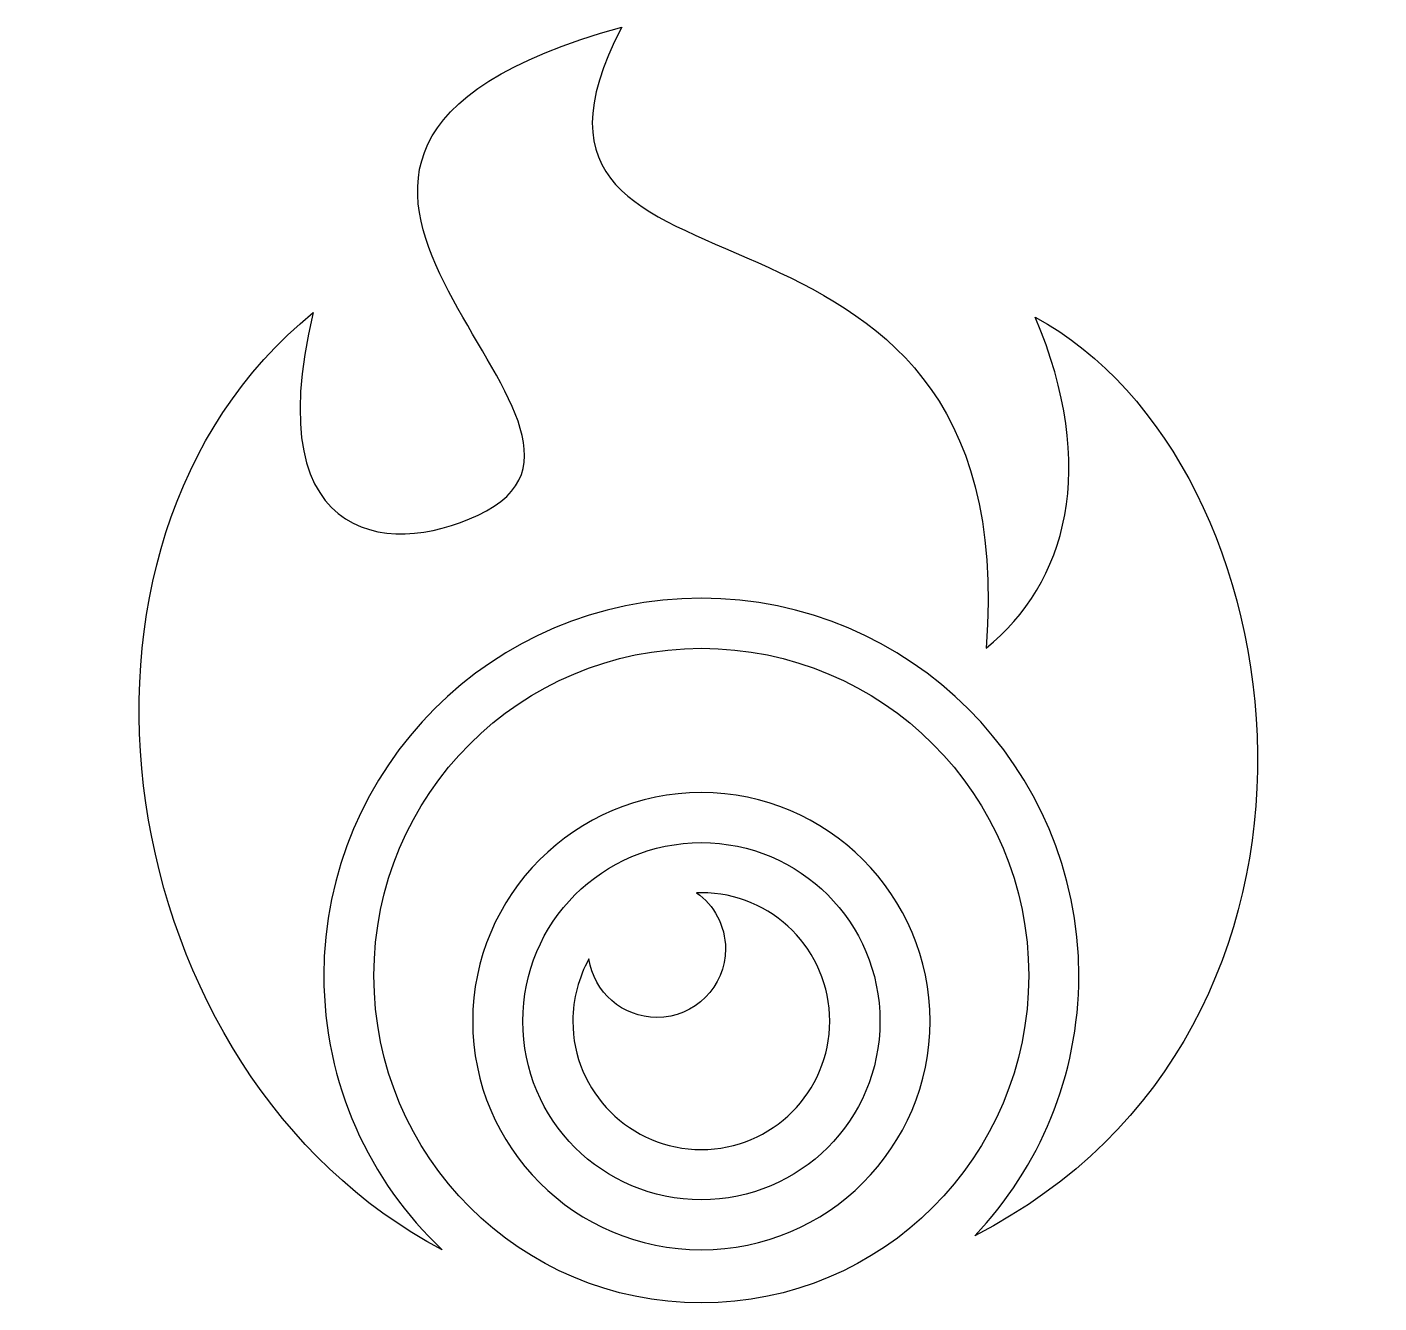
# Model space of a CAD drawing. Header units: centimetres. Extents: x -10.2 to 11, y -10 to 10.
import ezdxf

# ---------------------------------------------------------------- set-up
doc = ezdxf.new("R2010")
doc.units = ezdxf.units.CM
doc.header["$MEASUREMENT"] = 0
doc.layers.add('Layer 1', color=7, linetype='Continuous')

msp = doc.modelspace()

# ---------------------------------------------------------------- linework, layer by layer
at = {"layer": 'Layer 1'}
for points, knots in [([(-0.88156, 10.04255), (-8.22554, 8.00449), (-0.27586, 3.90686), (-3.00573, 2.43647), (-3.00573, 2.43647), (-4.38867, 1.69178), (-6.63344, 1.80193), (-5.73218, 5.55167), (-5.73218, 5.55167), (-10.231, 1.89474), (-8.92282, -6.43736), (-3.7042, -9.18604), (-3.7042, -9.18604), (-4.84919, -8.10342), (-5.56486, -6.5712), (-5.56486, -4.87437), (-5.56486, -4.87437), (-5.56486, -1.60112), (-2.90288, 1.06077), (0.37028, 1.06077), (0.37028, 1.06077), (3.64357, 1.06077), (6.30542, -1.60121), (6.30542, -4.87437), (6.30542, -4.87437), (6.30542, -6.45778), (5.6826, -7.89815), (4.66888, -8.9634), (4.66888, -8.9634), (11.02385, -5.71815), (9.85145, 3.201), (5.61766, 5.48052), (5.61766, 5.48052), (6.628, 3.11178), (6.10483, 1.29071), (4.84936, 0.27531), (4.84936, 0.27531), (5.46666, 8.35929), (-3.43694, 5.10178), (-0.88156, 10.0426), (-0.88156, 10.0426), (-0.88156, 10.0426), (-0.88156, 10.04255), (-0.88156, 10.04255)], [0, 0, 0, 0, 0.08333333, 0.08333333, 0.08333333, 0.08333333, 0.16666667, 0.16666667, 0.16666667, 0.16666667, 0.25, 0.25, 0.25, 0.25, 0.33333333, 0.33333333, 0.33333333, 0.33333333, 0.41666667, 0.41666667, 0.41666667, 0.41666667, 0.5, 0.5, 0.5, 0.5, 0.58333333, 0.58333333, 0.58333333, 0.58333333, 0.66666667, 0.66666667, 0.66666667, 0.66666667, 0.75, 0.75, 0.75, 0.75, 0.83333333, 0.83333333, 0.83333333, 0.83333333, 1, 1, 1, 1]), ([(0.37023, 0.27283), (-2.47708, 0.27283), (-4.77679, -2.02701), (-4.77679, -4.87436), (-4.77679, -4.87436), (-4.77679, -7.72171), (-2.47695, -10.02147), (0.37023, -10.02147), (0.37023, -10.02147), (3.21754, -10.02147), (5.51742, -7.72171), (5.51742, -4.87436), (5.51742, -4.87436), (5.51742, -2.02709), (3.21758, 0.27279), (0.37027, 0.27279), (0.37027, 0.27279), (0.37027, 0.27279), (0.37023, 0.27283), (0.37023, 0.27283)], [0, 0, 0, 0, 0.16666667, 0.16666667, 0.16666667, 0.16666667, 0.33333333, 0.33333333, 0.33333333, 0.33333333, 0.5, 0.5, 0.5, 0.5, 0.66666667, 0.66666667, 0.66666667, 0.66666667, 1, 1, 1, 1]), ([(0.37023, -1.99505), (2.35141, -1.99505), (3.96644, -3.61008), (3.96644, -5.59122), (3.96644, -5.59122), (3.96644, -7.57236), (2.35141, -9.18604), (0.37027, -9.18604), (0.37027, -9.18604), (-1.61078, -9.18604), (-3.22455, -7.57236), (-3.22455, -5.59122), (-3.22455, -5.59122), (-3.22455, -3.61008), (-1.61078, -1.99514), (0.37027, -1.99514), (0.37027, -1.99514), (0.37027, -1.99514), (0.37023, -1.99505), (0.37023, -1.99505)], [0, 0, 0, 0, 0.16666667, 0.16666667, 0.16666667, 0.16666667, 0.33333333, 0.33333333, 0.33333333, 0.33333333, 0.5, 0.5, 0.5, 0.5, 0.66666667, 0.66666667, 0.66666667, 0.66666667, 1, 1, 1, 1]), ([(0.37023, -2.78309), (-1.18492, -2.78309), (-2.43647, -4.03598), (-2.43647, -5.59122), (-2.43647, -5.59122), (-2.43647, -7.14637), (-1.18492, -8.398), (0.37023, -8.398), (0.37023, -8.398), (1.92547, -8.398), (3.17841, -7.14645), (3.17841, -5.59122), (3.17841, -5.59122), (3.17841, -4.03607), (1.92552, -2.78309), (0.37028, -2.78309), (0.37028, -2.78309), (0.37028, -2.78309), (0.37023, -2.78309), (0.37023, -2.78309)], [0, 0, 0, 0, 0.16666667, 0.16666667, 0.16666667, 0.16666667, 0.33333333, 0.33333333, 0.33333333, 0.33333333, 0.5, 0.5, 0.5, 0.5, 0.66666667, 0.66666667, 0.66666667, 0.66666667, 1, 1, 1, 1]), ([(0.37023, -3.56977), (1.48557, -3.56977), (2.38906, -4.47457), (2.38906, -5.58987), (2.38906, -5.58987), (2.38906, -6.70521), (1.48557, -7.60866), (0.37027, -7.60866), (0.37027, -7.60866), (-0.74495, -7.60866), (-1.64979, -6.70521), (-1.64979, -5.58987), (-1.64979, -5.58987), (-1.64979, -5.23524), (-1.55744, -4.9019), (-1.39678, -4.61212), (-1.39678, -4.61212), (-1.31919, -5.13222), (-0.87111, -5.53193), (-0.32938, -5.53193), (-0.32938, -5.53193), (0.26688, -5.53193), (0.74982, -5.04759), (0.74982, -4.45138), (0.74982, -4.45138), (0.74982, -4.08789), (0.57061, -3.76674), (0.29525, -3.57112), (0.29525, -3.57112), (0.32013, -3.57019), (0.34522, -3.56977), (0.37031, -3.56977), (0.37031, -3.56977), (0.37031, -3.56977), (0.37023, -3.56977), (0.37023, -3.56977)], [0, 0, 0, 0, 0.1, 0.1, 0.1, 0.1, 0.2, 0.2, 0.2, 0.2, 0.3, 0.3, 0.3, 0.3, 0.4, 0.4, 0.4, 0.4, 0.5, 0.5, 0.5, 0.5, 0.6, 0.6, 0.6, 0.6, 0.7, 0.7, 0.7, 0.7, 0.8, 0.8, 0.8, 0.8, 1, 1, 1, 1])]:
    msp.add_open_spline(points, degree=3, knots=knots, dxfattribs=at)

doc.saveas('drawing.dxf')
